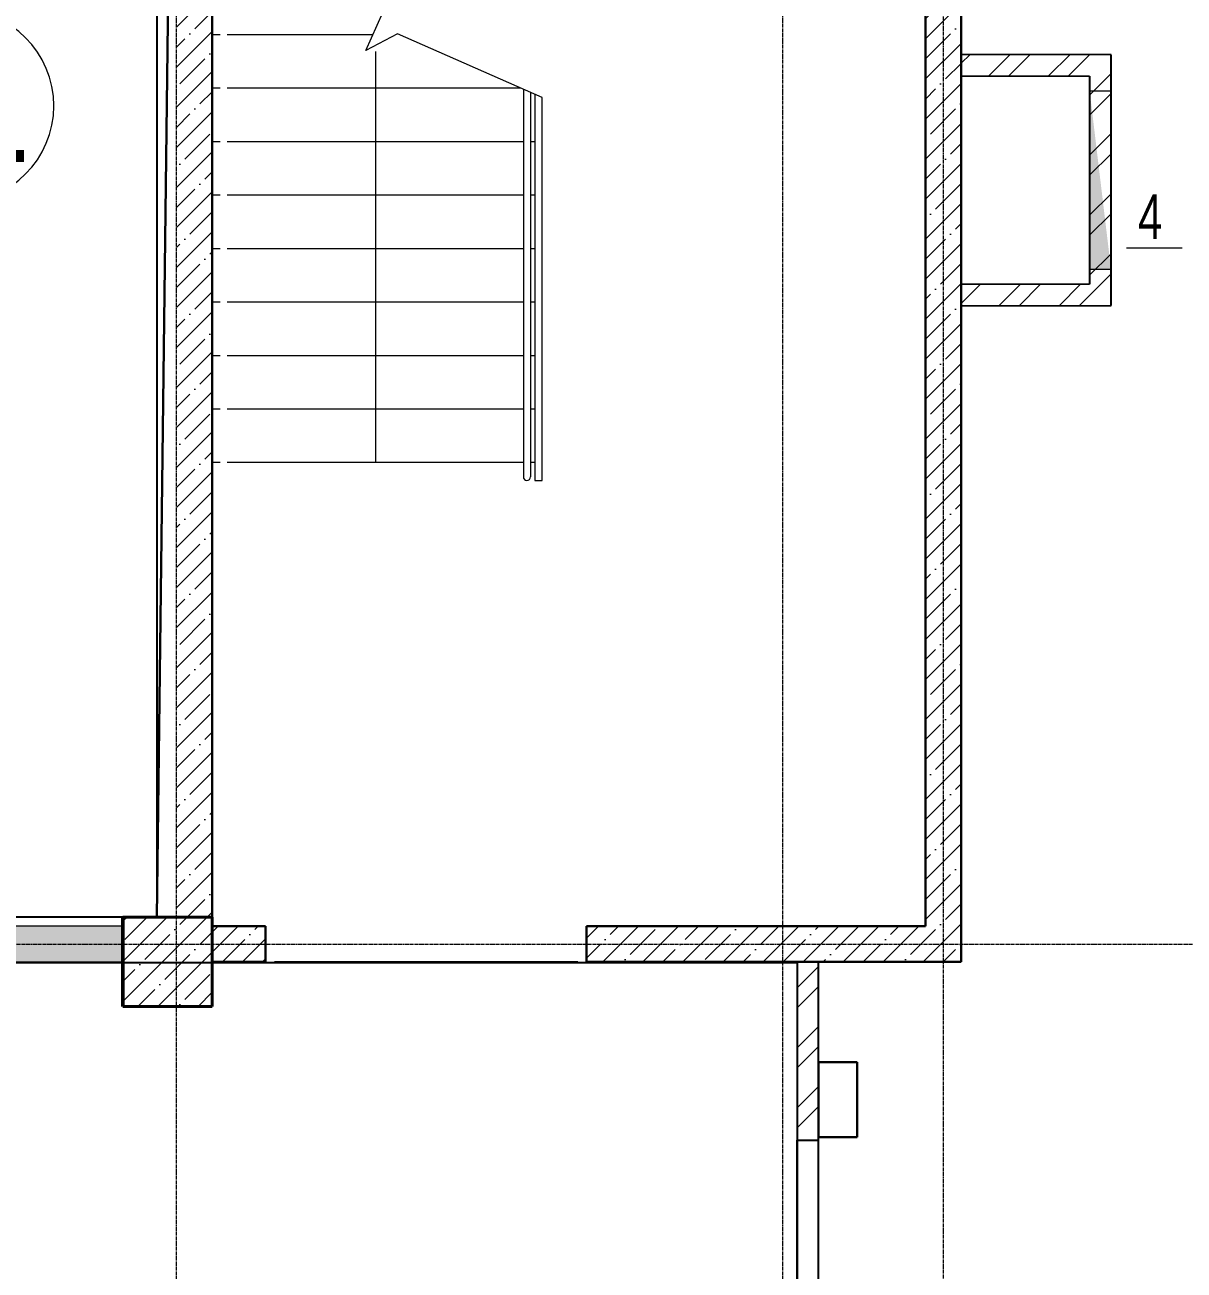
# Model space of a CAD drawing. Header units: millimetres. Extents: x -231292 to 573618, y -153144 to 564035.
# Drawn here: x 32233 to 38733, y -73274 to -66290 of the extents above; entities that cross this region are included whole.
import ezdxf
from ezdxf.enums import TextEntityAlignment as Align

# ---------------------------------------------------------------- set-up
doc = ezdxf.new("R2010")
doc.units = ezdxf.units.MM
doc.linetypes.add('CENTER2', pattern=[28.575, 19.05, -3.175, 3.175, -3.175])
doc.linetypes.add('HIDDEN2', pattern=[4.7625, 3.175, -1.5875])
doc.layers.get('0').update_dxf_attribs({"color": 250})
doc.layers.get('Defpoints').update_dxf_attribs({"color": 250})
for name, color, linetype, lineweight in [('АР_Area', 250, 'Continuous', 5), ('АР_Колонны', 250, 'Continuous', 35), ('АР_Отв. марка', 250, 'Continuous', 9), ('АР_Стены ЖБ', 250, 'Continuous', 35), ('АР_Стены кирпич', 250, 'Continuous', 20), ('АР_Стены ПЕНОблок', 250, 'Continuous', 20), ('АР_Тонкая', 250, 'Continuous', 5), ('АР_Ф_ЛК', 250, 'Continuous', 5), ('АР_Штриховка', 250, 'Continuous', 0), ('ОВ_Отверстия', 250, 'Continuous', 5), ('РД_Оси_100', 250, 'Continuous', 0), ('РД_проем_инж перемыч_фахверк', 250, 'Continuous', 18)]:
    doc.layers.add(name, color=color, linetype=linetype, lineweight=lineweight)
doc.layers.add('КР_Балки-0.5', color=60, linetype='Continuous', lineweight=50, plot=False)
doc.layers.add('РД_Проем', color=250, linetype='Continuous', lineweight=0, plot=False)
doc.layers.add('МАГНИТЫ', color=7, linetype='Continuous', lineweight=30, true_color=0xd100d1)
doc.layers.add('РД_Витраж_вн', color=250, linetype='Continuous')
doc.styles.add('Arial0', font='arial.ttf')
doc.styles.add('style1', font='ARIALN.TTF')

# ---------------------------------------------------------------- blocks, each defined once
blk = doc.blocks.new('MOK-МаркаПом_овал_ареал')
for p, q in [((-2.75, 3), (2.75, 3)), ((-2.75, -3), (2.75, -3))]:
    blk.add_line(p, q)
for centre, radius, start, end in [((-2.75, 0), 3, 90, 270), ((2.75, 0), 3, 270, 90), ((-3.75, 0), 3.5, 0, 0.001)]:
    blk.add_arc(centre, radius, start, end)
at = {"color": 0, "style": 'style1'}
blk.add_attdef('АР-ПОМЕЩЕНИЕ:НОМЕР', text='', height=3.5, dxfattribs=at).set_placement((0, 0), align=Align.MIDDLE)
at = {"layer": 'Defpoints', "color": 2, "style": 'style1'}
blk.add_attdef('АР-ПОМЕЩЕНИЕ:НАИМЕНОВАНИЕ', text='', height=1, dxfattribs=at).set_placement((-0.094, -4.814), align=Align.MIDDLE)
blk = doc.blocks.new('MOK-МаркаПроема инж.')
blk.add_line((-1.328, -1.754), (1.802, -1.754))
at = {"color": 0, "style": 'Arial0', "width": 0.7}
blk.add_attdef('АР-ПРОЕМ:Коробка', text='', height=2.5, dxfattribs=at).set_placement((0, 0), align=Align.MIDDLE)
blk = doc.blocks.new('оси_рен')
at = {"layer": 'РД_Оси_100', "color": 251, "linetype": 'CENTER2', "true_color": 0x636466}
for p, q in [((1219852.916, 135558.25), (1219852.916, 223268.25)), ((1223252.916, 135558.25), (1223252.916, 223268.25)), ((1189697.958, 213313.25), (1241712.916, 213313.25))]:
    blk.add_line(p, q, dxfattribs=at)
blk.add_lwpolyline([(1224152.916, 135913.25), (1224152.916, 223268.25)], dxfattribs=at)

msp = doc.modelspace()

# ---------------------------------------------------------------- hatches: boundary and pattern name
at = {"layer": 'АР_Штриховка', "linetype": 'Continuous', "lineweight": 5, "true_color": 0x000000}
h = msp.add_hatch(dxfattribs=at)
h.set_pattern_fill('ANSI35', color=18, scale=25, angle=-360, style=0)
h.set_pattern_definition([(45, (8883.46, -162345.28), (-112.2532, 112.2532), []), (45, (8995.71, -162345.28), (-112.2532, 112.2532), [198.4375, -39.6875, 0, -39.6875])])
h.paths.add_polyline_path([(37483.458, -61945.283), (37283.458, -61945.283), (37283.458, -71345.283), (37483.458, -71545.283)], flags=0)
h = msp.add_hatch(dxfattribs=at)
h.set_pattern_fill('ANSI35', color=18, scale=25, angle=-360, style=0)
h.set_pattern_definition([(45, (8883.46, -162345.28), (-112.2532, 112.2532), []), (45, (8995.71, -162345.28), (-112.2532, 112.2532), [198.4375, -39.6875, 0, -39.6875])])
h.paths.add_polyline_path([(33283.458, -62245.283), (33083.458, -62245.283), (33083.458, -71295.283), (33283.458, -71295.283)], flags=0)
at = {"layer": 'АР_Штриховка', "linetype": 'Continuous', "lineweight": 0, "true_color": 0x000000}
h = msp.add_hatch(dxfattribs=at)
h.set_pattern_fill('ANSI32', color=18, scale=25, angle=-360, style=0)
h.set_pattern_definition([(45, (8883.46, -162345.28), (-168.3798, 168.3798), []), (45, (8995.7, -162345.28), (-168.3798, 168.3798), [])])
h.paths.add_polyline_path([(37483.709, -66455.283), (37483.458, -66575.283), (38203.864, -66576.788), (38323.864, -66457.039)], flags=0)
h = msp.add_hatch(dxfattribs=at)
h.set_pattern_fill('ANSI32', color=18, scale=25, angle=-360, style=0)
h.set_pattern_definition([(45, (8883.46, -162345.28), (-168.3798, 168.3798), []), (45, (8995.7, -162345.28), (-168.3798, 168.3798), [])])
h.paths.add_polyline_path([(38323.864, -66457.039), (38203.864, -66576.788), (38203.864, -67744.738), (38323.864, -67864.647)], flags=0)
h = msp.add_hatch(dxfattribs=at)
h.set_pattern_fill('ANSI32', color=18, scale=25, angle=-360, style=0)
h.set_pattern_definition([(45, (8883.46, -162345.28), (-168.3798, 168.3798), []), (45, (8995.7, -162345.28), (-168.3798, 168.3798), [])])
h.paths.add_polyline_path([(38323.864, -67864.647), (38203.864, -67744.738), (37483.458, -67745.283), (37483.549, -67865.283)], flags=0)
at = {"layer": 'АР_Штриховка', "linetype": 'Continuous', "lineweight": 5, "true_color": 0x000000}
h = msp.add_hatch(dxfattribs=at)
h.set_pattern_fill('ANSI35', color=18, scale=25, style=0)
h.set_pattern_definition([(45, (8883.46, -162345.28), (-112.2532, 112.2532), []), (45, (8995.71, -162345.28), (-112.2532, 112.2532), [198.4375, -39.6875, 0, -39.6875])])
h.paths.add_polyline_path([(32783.458, -71795.283), (33283.458, -71795.283), (33283.458, -71295.283), (32783.458, -71295.283)], flags=0)
at = {"layer": 'АР_Штриховка', "linetype": 'Continuous', "lineweight": 0, "true_color": 0x000000}
h = msp.add_hatch(dxfattribs=at)
h.set_pattern_fill('AR-CONC', color=18, angle=45, style=0)
h.set_pattern_definition([(95, (8883.46, -162345.28), (140.09465, 117.55338), [19.05, -209.55]), (40, (8883.46, -162345.28), (-160.01845, 110.17673), [15.24, -167.6406]), (145.45144, (8895.13, -162335.49), (-19.9238, 227.7301), [16.19, -178.09024]), (91.1842, (8847.54, -162309.36), (221.41024, 161.9534), [28.575, -314.325]), (141.63556, (8866, -162295.87), (-7.0866, 342.8268), [24.285, -267.1356]), (36.18415, (8847.54, -162309.36), (-7.0866, 342.8268), [22.86, -251.4597]), (66, (8874.48, -162300.38), (179.51998, 34.89515), [19.05, -209.55]), (11, (8874.48, -162300.38), (-86.53993, 173.9412), [15.24, -167.64]), (116.45144, (8889.44, -162297.47), (92.98005, 208.83634), [16.19, -178.08994]), (82.5, (8883.46, -162345.28), (-57.60547, 61.973414), [0, -165.608, 0, -170.18, 0, -168.275]), (52.5, (8883.46, -162345.28), (-23.58973, 118.087), [0, -97.028, 0, -161.798, 0, -64.135]), (12.5, (8843.406, -162385.335), (99.927863, 91.826196), [0, -63.5, 0, -198.12, 0, -262.89]), (2.5, (8825.45, -162403.3), (86.7639, 122.7224), [0, -82.55, 0, -131.572, 0, -186.69])])
h.paths.add_polyline_path([(32783.458, -71545.283), (32783.458, -71345.283), (31333.458, -71345.283), (31333.458, -71545.283)], flags=0)
h.paths.add_polyline_path([(30233.458, -71545.283), (30233.458, -71345.283), (29723.458, -71345.283), (29656.791, -71395.283), (29723.458, -71545.283)], flags=0)
h.paths.add_polyline_path([(29723.458, -71545.283), (29656.791, -71395.283), (29523.458, -71345.283), (28533.458, -71345.283), (28533.458, -71545.283)], flags=0)
at = {"layer": 'АР_Штриховка', "linetype": 'Continuous', "lineweight": 5, "true_color": 0x000000}
h = msp.add_hatch(dxfattribs=at)
h.set_pattern_fill('ANSI35', color=18, scale=25, angle=360, style=0)
h.set_pattern_definition([(45, (8883.46, -162345.28), (-112.2532, 112.2532), []), (45, (8995.71, -162345.28), (-112.2532, 112.2532), [198.4375, -39.6875, 0, -39.6875])])
h.paths.add_polyline_path([(37483.458, -71545.283), (37283.458, -71345.283), (35383.458, -71345.283), (35383.458, -71545.283)], flags=0)
h.paths.add_polyline_path([(33583.458, -71545.283), (33583.458, -71345.283), (33283.458, -71345.283), (33283.458, -71545.283)], flags=0)
at = {"layer": 'АР_Штриховка', "linetype": 'Continuous', "lineweight": 0, "true_color": 0x000000}
h = msp.add_hatch(dxfattribs=at)
h.set_pattern_fill('ANSI32', color=18, scale=25, angle=-360, style=0)
h.set_pattern_definition([(45, (8883.46, -162345.28), (-168.3798, 168.3798), []), (45, (8995.7, -162345.28), (-168.3798, 168.3798), [])])
h.paths.add_polyline_path([(36683.458, -71545.283), (36563.458, -71545.283), (36563.458, -72545.283), (36683.458, -72545.283)], flags=0)
h.paths.add_polyline_path([(36683.458, -74545.283), (36563.458, -74545.283), (36563.458, -74945.283), (36683.458, -74945.283)], flags=0)
at = {"layer": 'ОВ_Отверстия', "linetype": 'Continuous', "lineweight": 5, "true_color": 0x000000}
for points in [[(38203.864, -66660.283), (38203.864, -67660.283), (38263.864, -67160.283)], [(38203.864, -67660.283), (38323.864, -67660.283), (38263.864, -67160.283)]]:
    msp.add_hatch(color=18, dxfattribs=at).paths.add_polyline_path(points, flags=0)

# ---------------------------------------------------------------- linework, layer by layer
at = {"lineweight": -3}
for points in [[(32973.464, -64115.283), (32973.447, -71295.29), (29723.447, -71295.283), (29723.469, -61945.283), (32763.458, -61945.29)], [(26983.452, -76195.283), (26983.452, -76195.324), (22503.452, -76468.567), (22503.452, -73648.567), (21283.452, -73648.567), (21283.452, -73748.567), (8983.452, -73748.567), (8983.452, -71548.567), (36563.452, -71548.567), (36563.452, -74948.567), (36283.452, -74948.567), (36283.452, -76198.567)]]:
    msp.add_lwpolyline(points, dxfattribs=at)
msp.add_lwpolyline([(33633.458, -71545.283), (35333.458, -71545.283)])
at = {"layer": 'АР_Колонны', "color": 18, "linetype": 'HIDDEN2', "lineweight": 25, "true_color": 0x000000}
for p, q in [((32783.458, -71295.283), (33283.458, -71295.283)), ((32783.458, -71795.283), (32783.458, -71295.283)), ((33283.458, -71295.283), (33283.458, -71795.283)), ((33283.458, -71795.283), (32783.458, -71795.283))]:
    msp.add_line(p, q, dxfattribs=at)
at = {"layer": 'АР_Колонны', "color": 18, "linetype": 'Continuous', "lineweight": 30, "true_color": 0x000000}
for p, q in [((33283.458, -71295.283), (32783.458, -71295.283)), ((32783.458, -71295.283), (32783.458, -71795.283)), ((33283.458, -71795.283), (33283.458, -71295.283)), ((32783.458, -71795.283), (33283.458, -71795.283))]:
    msp.add_line(p, q, dxfattribs=at)
at = {"layer": 'АР_Стены ЖБ', "color": 18, "linetype": 'Continuous', "lineweight": 30, "true_color": 0x000000}
for p, q in [((37283.458, -61945.283), (37283.458, -71345.283)), ((37483.458, -71545.283), (37483.458, -61945.283)), ((33083.447, -62245.29), (32973.447, -71295.29)), ((33283.458, -71295.283), (33283.458, -62245.283)), ((32973.447, -71295.29), (33283.447, -71295.291)), ((33583.458, -71345.283), (33283.458, -71345.283)), ((33283.458, -71345.283), (33283.458, -71545.283)), ((33583.458, -71545.283), (33583.458, -71345.283)), ((37283.458, -71345.283), (35383.458, -71345.283)), ((35383.458, -71345.283), (35383.458, -71545.283)), ((33283.458, -71545.283), (33583.458, -71545.283)), ((35383.458, -71545.288), (37483.458, -71545.288))]:
    msp.add_line(p, q, dxfattribs=at)
at = {"layer": 'АР_Стены ЖБ', "color": 18, "linetype": 'Continuous', "lineweight": 40, "true_color": 0x000000}
for p, q in [((33283.458, -71295.283), (32783.458, -71295.283)), ((32783.458, -71295.283), (32783.458, -71795.283)), ((33283.458, -71795.283), (33283.458, -71295.283)), ((32783.458, -71795.283), (33283.458, -71795.283))]:
    msp.add_line(p, q, dxfattribs=at)
at = {"layer": 'АР_Стены кирпич', "color": 18, "linetype": 'Continuous', "lineweight": 25, "true_color": 0x000000}
for p, q in [((37483.709, -66455.283), (37483.458, -66575.283)), ((38323.864, -66457.039), (37483.709, -66455.283)), ((38323.864, -67864.647), (38323.864, -66457.039)), ((37483.458, -66575.283), (38203.864, -66576.788)), ((38203.864, -66576.788), (38203.864, -67744.738)), ((38203.864, -67744.738), (37483.458, -67745.283)), ((37483.458, -67745.283), (37483.549, -67865.283)), ((37483.549, -67865.283), (38323.864, -67864.647)), ((36563.452, -71548.567), (36563.452, -72548.567)), ((36683.463, -71545.346), (36563.463, -71545.346)), ((36683.458, -72545.283), (36683.458, -71545.283)), ((36563.458, -72545.283), (36683.458, -72545.283))]:
    msp.add_line(p, q, dxfattribs=at)
at = {"layer": 'АР_Стены ПЕНОблок', "color": 18, "linetype": 'Continuous', "lineweight": 20, "true_color": 0x000000}
for p, q in [((32783.458, -71345.283), (31333.458, -71345.283)), ((32783.458, -71545.283), (32783.458, -71345.283)), ((31333.458, -71545.283), (32783.458, -71545.283))]:
    msp.add_line(p, q, dxfattribs=at)
at = {"layer": 'АР_Тонкая', "color": 18, "true_color": 0x000000}
for p, q in [((34145.441, -66432.947), (34271.475, -66146.99)), ((34322.841, -66340.382), (34145.441, -66432.947)), ((35133.458, -66697.66), (34322.841, -66340.382))]:
    msp.add_line(p, q, dxfattribs=at)
at = {"layer": 'АР_Ф_ЛК', "color": 18, "true_color": 0x000000}
for p, q in [((33328.458, -66345.283), (33283.458, -66345.283)), ((34184.078, -66345.283), (33368.458, -66345.283)), ((34198.458, -66439.556), (34198.458, -66905.805)), ((33328.458, -66645.283), (33283.458, -66645.283)), ((35014.621, -66645.283), (33368.458, -66645.283)), ((35093.458, -66680.03), (35093.458, -68845.283)), ((35133.458, -68845.283), (35133.458, -66697.66)), ((34198.458, -66905.805), (34198.458, -68745.283)), ((33328.458, -66945.283), (33283.458, -66945.283)), ((35028.458, -66945.283), (33368.458, -66945.283)), ((35093.458, -66945.283), (35068.458, -66945.283)), ((33328.458, -67245.283), (33283.458, -67245.283)), ((35028.458, -67245.283), (33368.458, -67245.283)), ((35093.458, -67245.283), (35068.458, -67245.283)), ((33328.458, -67545.283), (33283.458, -67545.283)), ((35028.458, -67545.283), (33368.458, -67545.283)), ((35093.458, -67545.283), (35068.458, -67545.283)), ((33328.458, -67845.283), (33283.458, -67845.283)), ((35028.458, -67845.283), (33368.458, -67845.283)), ((35093.458, -67845.283), (35068.458, -67845.283)), ((33328.458, -68145.283), (33283.458, -68145.283)), ((35028.458, -68145.283), (33368.458, -68145.283)), ((35093.458, -68145.283), (35068.458, -68145.283)), ((33328.458, -68445.283), (33283.458, -68445.283)), ((35028.458, -68445.283), (33368.458, -68445.283)), ((35093.458, -68445.283), (35068.458, -68445.283)), ((33328.458, -68745.283), (33283.458, -68745.283)), ((35028.458, -68745.283), (33368.458, -68745.283)), ((35093.458, -68745.283), (35068.458, -68745.283)), ((35093.458, -68845.283), (35133.458, -68845.283))]:
    msp.add_line(p, q, dxfattribs=at)
at = {"layer": 'АР_Ф_ЛК', "color": 18, "lineweight": 9, "true_color": 0x000000}
for p, q in [((35028.458, -66651.381), (35028.458, -68825.283)), ((35068.458, -66669.011), (35068.458, -68825.283))]:
    msp.add_line(p, q, dxfattribs=at)
msp.add_arc((35048.458, -68825.283), 20, 180, 0, dxfattribs=at)
at = {"layer": 'КР_Балки-0.5', "color": 18, "ltscale": 200, "true_color": 0x000000}
msp.add_line((32783.458, -71295.283), (32783.458, -71795.283), dxfattribs=at)
msp.add_line((32783.458, -71295.283), (32783.458, -71795.283), dxfattribs=at)
at = {"layer": 'МАГНИТЫ', "color": 18, "lineweight": 30, "true_color": 0x000000}
for p, q in [((36900.13, -72108.601), (36683.458, -72108.601)), ((36683.458, -72108.601), (36683.458, -72528.275)), ((36900.13, -72528.275), (36900.13, -72108.601)), ((36683.458, -72528.275), (36900.13, -72528.275))]:
    msp.add_line(p, q, dxfattribs=at)
at = {"layer": 'ОВ_Отверстия', "color": 18, "linetype": 'Continuous', "lineweight": 9, "true_color": 0x000000}
for p, q in [((38203.864, -67660.283), (38203.864, -66660.283)), ((38203.864, -66660.283), (38323.864, -66660.283)), ((38323.864, -67660.283), (38323.864, -66660.283)), ((38203.864, -67660.283), (38323.864, -67660.283))]:
    msp.add_line(p, q, dxfattribs=at)
at = {"layer": 'РД_Витраж_вн', "color": 18, "linetype": 'Continuous', "lineweight": 25, "true_color": 0x000000}
for p, q in [((36563.458, -74545.283), (36563.458, -72545.283)), ((36683.458, -74545.283), (36683.458, -72545.283))]:
    msp.add_line(p, q, dxfattribs=at)
at = {"layer": 'РД_Проем', "color": 18, "linetype": 'Continuous', "lineweight": 0, "true_color": 0x000000}
for p, q in [((36563.458, -74545.283), (36563.458, -72545.283)), ((36683.458, -74545.283), (36683.458, -72545.283))]:
    msp.add_line(p, q, dxfattribs=at)
at = {"layer": 'РД_проем_инж перемыч_фахверк', "color": 18, "linetype": 'Continuous', "lineweight": 18, "true_color": 0x000000}
for p, q in [((36563.458, -74545.283), (36563.458, -72545.283)), ((36683.458, -74545.283), (36683.458, -72545.283))]:
    msp.add_line(p, q, dxfattribs=at)

# ---------------------------------------------------------------- block references
at = {"rotation": 359.999868838025}
msp.add_blockref('оси_рен', (-1186769.82, -284755.728), dxfattribs=at)
at = {"layer": 'АР_Area', "color": 18, "linetype": 'Continuous', "lineweight": 5, "true_color": 0x000000}
ref = msp.add_blockref('MOK-МаркаПом_овал_ареал', (31360.718, -66744.038), dxfattribs=dict(at, xscale=180, yscale=180, zscale=100))
ref.add_attrib('АР-ПОМЕЩЕНИЕ:НОМЕР', '1.051', dxfattribs={"layer": '0', "color": 0, "height": 630, "style": 'style1'}).set_placement((31360.718, -66744.038), align=Align.MIDDLE)
at = {"layer": 'АР_Отв. марка', "color": 18, "linetype": 'Continuous', "lineweight": 9, "true_color": 0x000000, "xscale": 100, "yscale": 100, "zscale": 100}
msp.add_blockref('MOK-МаркаПроема инж.', (38543.261, -67365.023, -20), dxfattribs=at).add_auto_attribs({'АР-ПРОЕМ:Коробка': '4'})

doc.saveas('drawing.dxf')
